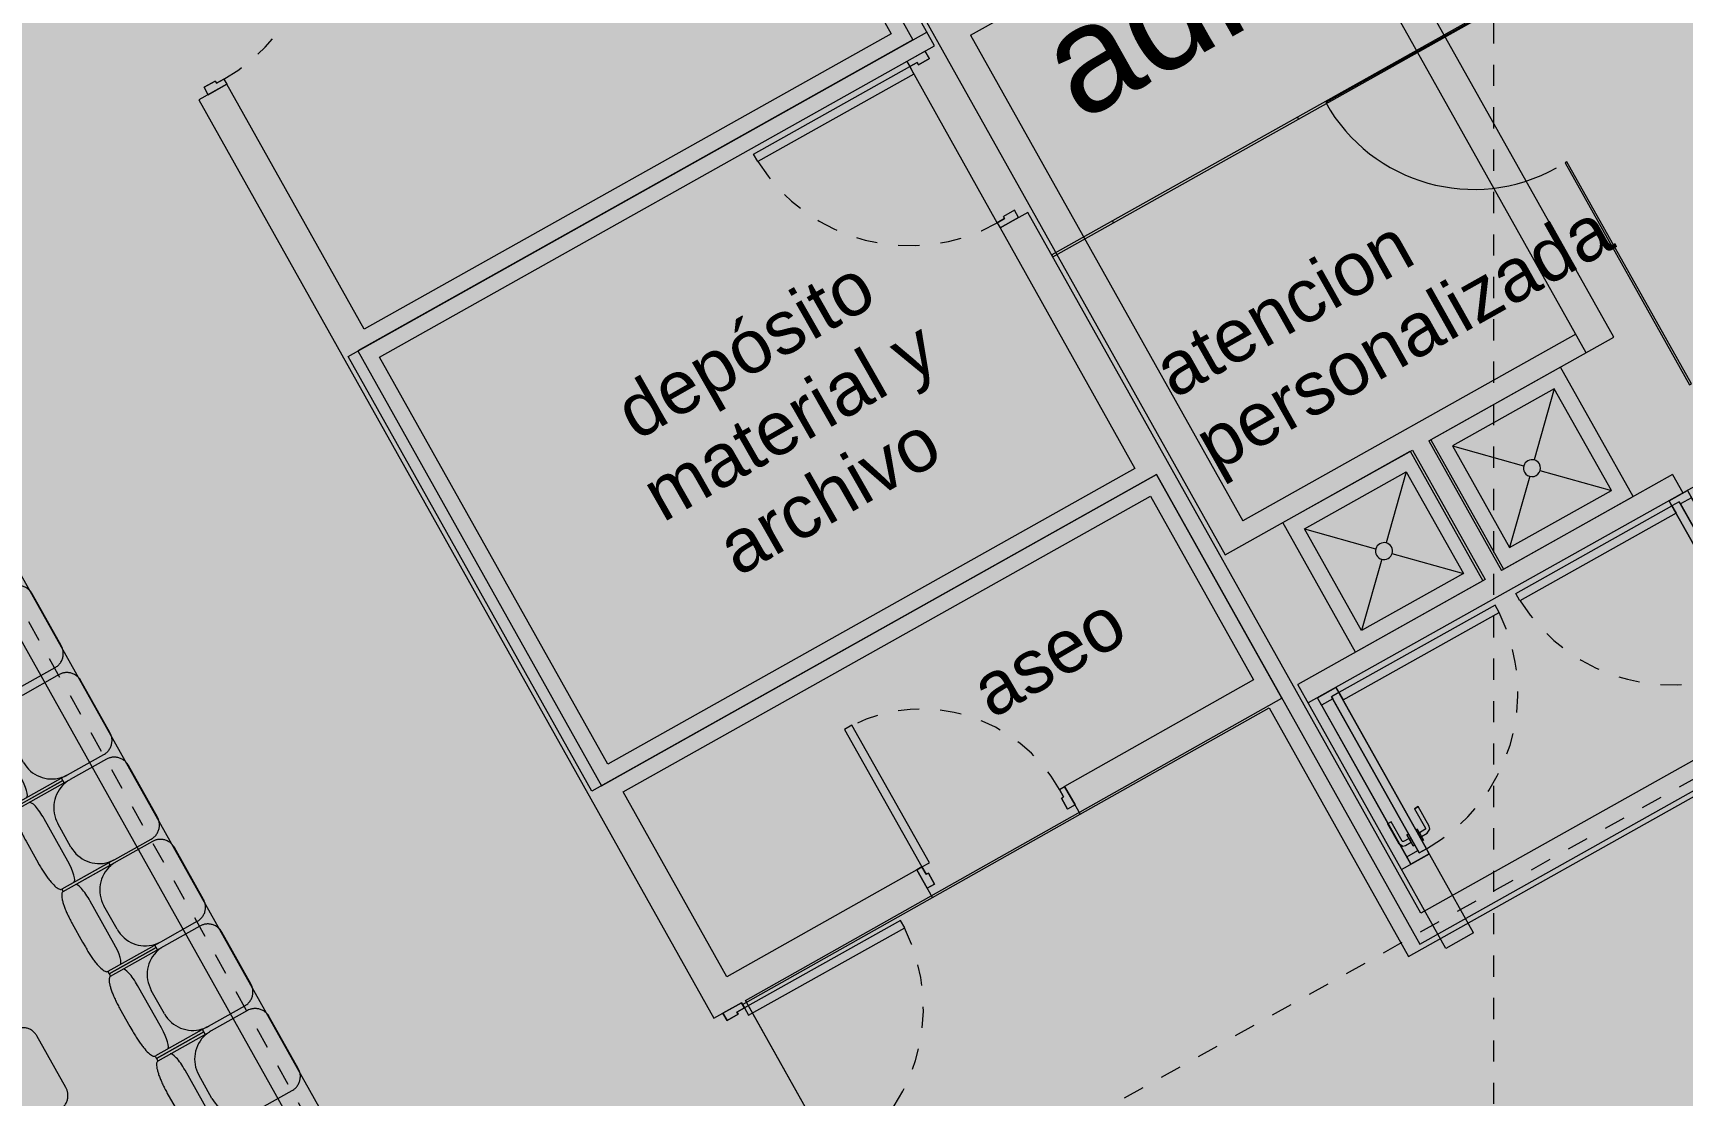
# Model space of a CAD drawing. Header units: metres. Extents: x -11.7 to 73.2, y 41.7 to 99.3.
# Drawn here: x 35.25 to 43.03, y 71.21 to 76.22 of the extents above; entities that cross this region are included whole.
import ezdxf

# ---------------------------------------------------------------- set-up
doc = ezdxf.new("R2010")
doc.units = ezdxf.units.M
doc.linetypes.add('LineaDiscontinua-1_5mm', pattern=[0.003, 0.0015, -0.0015])
doc.linetypes.add('LíneaDeRejilla', pattern=[0.021, 0.012, -0.003, 0.003, -0.003])
for name, color, linetype, lineweight in [('A-DETL-3', 151, 'Continuous', 5), ('A-DETL-GENF', 92, 'Continuous', 5), ('A-GENM', 13, 'Continuous', 5), ('A-GLAZ-CURT', 52, 'Continuous', 9), ('A-MURO', 113, 'Continuous', 9), ('A-MURO-ACHU', 111, 'Continuous', 9), ('A-PISO', 51, 'Continuous', 9), ('A-PISO-ACHU', 8, 'Continuous', 9), ('A-PUER', 31, 'Continuous', 5), ('A-PUER-MARC', 31, 'Continuous', 5), ('A-TEXT-NOTA', 2, 'Continuous', 5), ('A-VENT-CORT', 52, 'Continuous', 5), ('A-WALL', 113, 'Continuous', 18), ('H-HID-APAR', 6, 'Continuous', 5), ('I-MOBI', 30, 'Continuous', 5), ('S-REJI', 1, 'Continuous', 5)]:
    doc.layers.add(name, color=color, linetype=linetype, lineweight=lineweight)
doc.styles.add('Arial', font='arial.ttf', dxfattribs={"height": 0.5})
doc.styles.add('Arial_3', font='arial.ttf', dxfattribs={"height": 0.25})

# ---------------------------------------------------------------- blocks, each defined once
blk = doc.blocks.new('Puerta-Batiente-HojaLisa - 900x2200-1042033-Nivel 1')
at = {"layer": 'A-PUER'}
for p, q in [((-0.382, 0.919), (-0.422, 0.919)), ((-0.422, 0.919), (-0.422, 0.075)), ((-0.382, 0.075), (-0.382, 0.919)), ((-0.422, 0.075), (-0.382, 0.075)), ((0.422, 0.075), (-0.422, 0.075)), ((-0.422, 0.075), (-0.422, 0.075)), ((-0.422, 0.075), (0.422, 0.075)), ((-0.422, 0.075), (-0.422, 0.035)), ((-0.422, 0.075), (-0.422, 0.035)), ((0.422, 0.035), (-0.422, 0.035)), ((-0.422, 0.035), (-0.422, 0.035)), ((-0.422, 0.035), (0.422, 0.035)), ((0.422, 0.075), (0.422, 0.075)), ((0.422, 0.035), (0.422, 0.075)), ((0.422, 0.075), (0.422, 0.035)), ((0.422, 0.035), (0.422, 0.035))]:
    blk.add_line(p, q, dxfattribs=at)
at = {"layer": 'A-PUER', "linetype": 'LineaDiscontinua-1_5mm'}
blk.add_arc((-0.422, 0.075), 0.844, 360, 87.28354, dxfattribs=at)
at = {"layer": 'A-PUER-MARC'}
for p, q in [((-0.45, -0.025), (-0.45, 0.075)), ((-0.45, 0.075), (-0.422, 0.075)), ((-0.45, -0.025), (-0.45, 0.075)), ((-0.45, 0.075), (-0.45, 0.075)), ((-0.45, 0.075), (0.45, 0.075)), ((-0.422, 0.075), (-0.422, 0.035)), ((0.422, 0.075), (-0.422, 0.075)), ((-0.422, 0.075), (-0.422, 0.075)), ((-0.422, 0.075), (-0.422, 0.035)), ((-0.422, 0.035), (-0.41, 0.035)), ((-0.422, 0.035), (-0.422, 0.035)), ((-0.422, 0.035), (0.422, 0.035)), ((-0.41, 0.035), (-0.41, -0.025)), ((-0.41, 0.035), (-0.41, -0.025)), ((0.41, 0.035), (-0.41, 0.035)), ((-0.41, 0.035), (-0.41, 0.035)), ((0.41, 0.035), (0.41, 0.035)), ((0.41, -0.025), (0.41, 0.035)), ((0.422, 0.035), (0.41, 0.035)), ((0.41, -0.025), (0.41, 0.035)), ((0.422, 0.075), (0.422, 0.075)), ((0.45, 0.075), (0.422, 0.075)), ((0.422, 0.075), (0.422, 0.035)), ((0.422, 0.035), (0.422, 0.075)), ((0.422, 0.035), (0.422, 0.035)), ((0.45, 0.075), (0.45, -0.025)), ((0.45, 0.075), (0.45, 0.075)), ((0.45, 0.075), (0.45, -0.025)), ((-0.41, -0.025), (-0.45, -0.025)), ((0.45, -0.025), (-0.45, -0.025)), ((-0.45, -0.025), (-0.45, -0.025)), ((-0.41, -0.025), (-0.41, -0.025)), ((-0.41, -0.025), (0.41, -0.025)), ((0.41, -0.025), (0.45, -0.025)), ((0.41, -0.025), (0.41, -0.025)), ((0.45, -0.025), (0.45, -0.025))]:
    blk.add_line(p, q, dxfattribs=at)
blk = doc.blocks.new('Manija-Horizontal-SinCerradura - 120-1041476-Nivel 1')
at = {"layer": 'A-PUER'}
for p, q in [((0.12, 0), (0.12, -0.008)), ((0.12, 0), (0.18, 0)), ((0.18, 0), (0.12, 0)), ((0.18, -0.008), (0.18, 0)), ((0.12, -0.008), (0.18, -0.008)), ((0.18, -0.008), (0.12, -0.008)), ((0.14, -0.008), (0.14, -0.038)), ((0.14, -0.008), (0.16, -0.008)), ((0.16, -0.008), (0.14, -0.008)), ((0.16, -0.038), (0.16, -0.008)), ((0.27, -0.043), (0.165, -0.043)), ((0.165, -0.063), (0.27, -0.063)), ((0.27, -0.063), (0.27, -0.043)), ((0.27, -0.043), (0.27, -0.063))]:
    blk.add_line(p, q, dxfattribs=at)
at = {"layer": 'A-PUER', "flags": 128}
for points in [[(0.14, -0.038), (0.1515, -0.059), (0.165, -0.063)], [(0.165, -0.043), (0.1608, -0.0407), (0.16, -0.038)]]:
    blk.add_lwpolyline(points, dxfattribs=at)
blk = doc.blocks.new('Manija-Horizontal-SinCerradura - 120-1041475-Nivel 1')
at = {"layer": 'A-PUER'}
for p, q in [((0.12, 0.008), (0.12, 0)), ((0.12, 0.008), (0.18, 0.008)), ((0.18, 0.008), (0.12, 0.008)), ((0.12, 0), (0.18, 0)), ((0.18, 0), (0.12, 0)), ((0.14, 0.038), (0.14, 0.008)), ((0.14, 0.008), (0.16, 0.008)), ((0.16, 0.008), (0.14, 0.008)), ((0.16, 0.008), (0.16, 0.038)), ((0.27, 0.063), (0.165, 0.063)), ((0.165, 0.043), (0.27, 0.043)), ((0.18, 0), (0.18, 0.008)), ((0.27, 0.063), (0.27, 0.043)), ((0.27, 0.043), (0.27, 0.063))]:
    blk.add_line(p, q, dxfattribs=at)
at = {"layer": 'A-PUER', "flags": 128}
for points in [[(0.165, 0.063), (0.144, 0.0515), (0.14, 0.038)], [(0.16, 0.038), (0.1623, 0.0422), (0.165, 0.043)]]:
    blk.add_lwpolyline(points, dxfattribs=at)
blk = doc.blocks.new('Puerta-Batiente-ConDilataciones - 900x2200-3 Dilataciones-1189421-Nivel 1')
at = {"layer": 'A-GENM'}
for p, q in [((0.422, -0.035), (-0.422, -0.035)), ((0.422, -0.035), (-0.422, -0.035)), ((0.422, -0.035), (-0.422, -0.035)), ((-0.422, -0.075), (0.422, -0.075)), ((-0.422, -0.075), (0.422, -0.075)), ((-0.422, -0.075), (0.422, -0.075))]:
    blk.add_line(p, q, dxfattribs=at)
at = {"layer": 'A-PUER'}
for p, q in [((0.422, -0.035), (-0.422, -0.035)), ((-0.422, -0.035), (-0.422, -0.035)), ((-0.422, -0.035), (0.422, -0.035)), ((-0.422, -0.035), (-0.422, -0.075)), ((-0.422, -0.035), (-0.422, -0.075)), ((-0.422, -0.919), (-0.422, -0.075)), ((-0.422, -0.075), (-0.382, -0.075)), ((0.422, -0.075), (-0.422, -0.075)), ((-0.422, -0.075), (-0.422, -0.075)), ((-0.422, -0.075), (0.422, -0.075)), ((-0.382, -0.075), (-0.382, -0.919)), ((0.422, -0.035), (0.422, -0.035)), ((0.422, -0.075), (0.422, -0.035)), ((0.422, -0.035), (0.422, -0.075)), ((0.422, -0.075), (0.422, -0.075)), ((-0.382, -0.919), (-0.422, -0.919))]:
    blk.add_line(p, q, dxfattribs=at)
at = {"layer": 'A-PUER', "linetype": 'LineaDiscontinua-1_5mm'}
blk.add_arc((-0.422, -0.075), 0.844, 272.71646, 0, dxfattribs=at)
at = {"layer": 'A-PUER-MARC'}
for p, q in [((-0.45, -0.075), (-0.45, 0.025)), ((-0.45, 0.025), (-0.41, 0.025)), ((-0.45, -0.075), (-0.45, 0.025)), ((-0.45, 0.025), (-0.45, 0.025)), ((-0.45, 0.025), (0.45, 0.025)), ((-0.41, 0.025), (-0.41, -0.035)), ((-0.41, 0.025), (-0.41, 0.025)), ((-0.41, 0.025), (-0.41, -0.035)), ((0.41, 0.025), (-0.41, 0.025)), ((0.41, -0.035), (0.41, 0.025)), ((0.45, 0.025), (0.41, 0.025)), ((0.41, 0.025), (0.41, 0.025)), ((0.41, -0.035), (0.41, 0.025)), ((0.45, 0.025), (0.45, 0.025)), ((0.45, 0.025), (0.45, -0.075)), ((0.45, 0.025), (0.45, -0.075)), ((-0.422, -0.075), (-0.45, -0.075)), ((-0.45, -0.075), (-0.45, -0.075)), ((0.45, -0.075), (-0.45, -0.075)), ((-0.41, -0.035), (-0.422, -0.035)), ((-0.422, -0.035), (-0.422, -0.075)), ((-0.422, -0.035), (-0.422, -0.035)), ((-0.422, -0.035), (-0.422, -0.075)), ((0.422, -0.035), (-0.422, -0.035)), ((-0.422, -0.075), (-0.422, -0.075)), ((-0.422, -0.075), (0.422, -0.075)), ((-0.41, -0.035), (-0.41, -0.035)), ((-0.41, -0.035), (0.41, -0.035)), ((0.41, -0.035), (0.41, -0.035)), ((0.41, -0.035), (0.422, -0.035)), ((0.422, -0.035), (0.422, -0.035)), ((0.422, -0.035), (0.422, -0.075)), ((0.422, -0.075), (0.422, -0.035)), ((0.422, -0.075), (0.422, -0.075)), ((0.422, -0.075), (0.45, -0.075)), ((0.45, -0.075), (0.45, -0.075))]:
    blk.add_line(p, q, dxfattribs=at)
blk = doc.blocks.new('Puerta-Batiente-HojaLisa - 800x2200-1043135-Nivel 1')
at = {"layer": 'A-PUER'}
for p, q in [((0.372, -0.035), (-0.372, -0.035)), ((-0.372, -0.035), (-0.372, -0.035)), ((-0.372, -0.035), (0.372, -0.035)), ((-0.372, -0.035), (-0.372, -0.075)), ((-0.372, -0.035), (-0.372, -0.075)), ((-0.372, -0.819), (-0.372, -0.075)), ((-0.372, -0.075), (-0.332, -0.075)), ((0.372, -0.075), (-0.372, -0.075)), ((-0.372, -0.075), (-0.372, -0.075)), ((-0.372, -0.075), (0.372, -0.075)), ((-0.332, -0.075), (-0.332, -0.819)), ((0.372, -0.035), (0.372, -0.035)), ((0.372, -0.075), (0.372, -0.035)), ((0.372, -0.035), (0.372, -0.075)), ((0.372, -0.075), (0.372, -0.075)), ((-0.332, -0.819), (-0.372, -0.819))]:
    blk.add_line(p, q, dxfattribs=at)
at = {"layer": 'A-PUER', "linetype": 'LineaDiscontinua-1_5mm'}
blk.add_arc((-0.372, -0.075), 0.744, 273.0819, 0, dxfattribs=at)
at = {"layer": 'A-PUER-MARC'}
for p, q in [((-0.4, -0.075), (-0.4, 0.025)), ((-0.4, 0.025), (-0.36, 0.025)), ((-0.4, -0.075), (-0.4, 0.025)), ((-0.4, 0.025), (-0.4, 0.025)), ((-0.4, 0.025), (0.4, 0.025)), ((-0.36, 0.025), (-0.36, -0.035)), ((-0.36, 0.025), (-0.36, 0.025)), ((-0.36, 0.025), (-0.36, -0.035)), ((0.36, 0.025), (-0.36, 0.025)), ((0.36, -0.035), (0.36, 0.025)), ((0.4, 0.025), (0.36, 0.025)), ((0.36, 0.025), (0.36, 0.025)), ((0.36, -0.035), (0.36, 0.025)), ((0.4, 0.025), (0.4, 0.025)), ((0.4, 0.025), (0.4, -0.075)), ((0.4, 0.025), (0.4, -0.075)), ((-0.372, -0.075), (-0.4, -0.075)), ((-0.4, -0.075), (-0.4, -0.075)), ((0.4, -0.075), (-0.4, -0.075)), ((-0.36, -0.035), (-0.372, -0.035)), ((-0.372, -0.035), (-0.372, -0.075)), ((-0.372, -0.035), (-0.372, -0.035)), ((-0.372, -0.035), (-0.372, -0.075)), ((0.372, -0.035), (-0.372, -0.035)), ((-0.372, -0.075), (-0.372, -0.075)), ((-0.372, -0.075), (0.372, -0.075)), ((-0.36, -0.035), (-0.36, -0.035)), ((-0.36, -0.035), (0.36, -0.035)), ((0.36, -0.035), (0.36, -0.035)), ((0.36, -0.035), (0.372, -0.035)), ((0.372, -0.035), (0.372, -0.035)), ((0.372, -0.035), (0.372, -0.075)), ((0.372, -0.075), (0.372, -0.035)), ((0.372, -0.075), (0.372, -0.075)), ((0.372, -0.075), (0.4, -0.075)), ((0.4, -0.075), (0.4, -0.075))]:
    blk.add_line(p, q, dxfattribs=at)
blk = doc.blocks.new('M_Shower Stall-2D - Poceta aseol-2D 70_70-1736770-Nivel 1')
at = {"layer": 'H-HID-APAR'}
for p, q in [((0, 0), (0, 0.7)), ((0, 0.7), (0.7, 0.7)), ((0.075, 0.625), (0.3211, 0.3789)), ((0.075, 0.075), (0.075, 0.625)), ((0.075, 0.625), (0.625, 0.625)), ((0.625, 0.625), (0.3789, 0.3789)), ((0.625, 0.625), (0.625, 0.075)), ((0.7, 0.7), (0.7, 0)), ((0.3224, 0.3224), (0.075, 0.075)), ((0.3776, 0.3224), (0.625, 0.075)), ((0.7, 0), (0, 0)), ((0.625, 0.075), (0.075, 0.075))]:
    blk.add_line(p, q, dxfattribs=at)
for start, end in [(360, 180), (180, 360)]:
    blk.add_arc((0.35, 0.35), 0.04, start, end, dxfattribs=at)
blk = doc.blocks.new('M_Shower Stall-2D - Poceta aseol-2D 70_70-1739587-Nivel 1')
at = {"layer": 'H-HID-APAR'}
for p, q in [((0.7, 0), (0, 0)), ((0, 0), (0, -0.7)), ((0.7, -0.7), (0.7, 0)), ((0.3224, -0.3224), (0.075, -0.075)), ((0.625, -0.075), (0.075, -0.075)), ((0.075, -0.075), (0.075, -0.625)), ((0.3776, -0.3224), (0.625, -0.075)), ((0.625, -0.625), (0.625, -0.075)), ((0.075, -0.625), (0.3211, -0.3789)), ((0.625, -0.625), (0.3789, -0.3789)), ((0, -0.7), (0.7, -0.7)), ((0.075, -0.625), (0.625, -0.625))]:
    blk.add_line(p, q, dxfattribs=at)
for start, end in [(0, 180), (180, 0)]:
    blk.add_arc((0.35, -0.35), 0.04, start, end, dxfattribs=at)
blk = doc.blocks.new('Puerta-Batiente-HojaLisa - 900x2200-V2-Nivel 1')
at = {"layer": 'A-PUER'}
for p, q in [((-0.382, 0.919), (-0.422, 0.919)), ((-0.422, 0.919), (-0.422, 0.075)), ((-0.382, 0.075), (-0.382, 0.919)), ((-0.422, 0.075), (-0.382, 0.075))]:
    blk.add_line(p, q, dxfattribs=at)
at = {"layer": 'A-PUER', "linetype": 'LineaDiscontinua-1_5mm'}
blk.add_arc((-0.422, 0.075), 0.844, 360, 87.28354, dxfattribs=at)
at = {"layer": 'A-PUER-MARC', "lineweight": 9}
for p, q in [((-0.45, -0.025), (-0.45, 0.075)), ((-0.45, 0.075), (-0.422, 0.075)), ((-0.422, 0.075), (-0.422, 0.035)), ((-0.422, 0.035), (-0.41, 0.035)), ((-0.41, 0.035), (-0.41, -0.025)), ((0.41, 0.035), (0.422, 0.035)), ((0.41, -0.025), (0.41, 0.035)), ((0.422, 0.035), (0.422, 0.075)), ((0.422, 0.075), (0.45, 0.075)), ((0.45, 0.075), (0.45, -0.025)), ((-0.41, -0.025), (-0.45, -0.025)), ((0.45, -0.025), (0.41, -0.025))]:
    blk.add_line(p, q, dxfattribs=at)
at = {"layer": 'A-PUER-MARC'}
for p, q in [((-0.45, 0.075), (-0.45, -0.025)), ((-0.422, 0.075), (-0.45, 0.075)), ((-0.45, 0.075), (-0.45, 0.075)), ((-0.422, 0.035), (-0.422, 0.075)), ((-0.422, 0.075), (-0.422, 0.075)), ((-0.41, 0.035), (-0.422, 0.035)), ((-0.422, 0.035), (-0.422, 0.035)), ((-0.41, -0.025), (-0.41, 0.035)), ((-0.41, 0.035), (-0.41, 0.035)), ((0.41, 0.035), (0.41, 0.035)), ((0.41, 0.035), (0.41, -0.025)), ((0.41, 0.035), (0.422, 0.035)), ((0.422, 0.075), (0.422, 0.075)), ((0.422, 0.075), (0.45, 0.075)), ((0.422, 0.075), (0.422, 0.035)), ((0.422, 0.035), (0.422, 0.035)), ((0.45, -0.025), (0.45, 0.075)), ((0.45, 0.075), (0.45, 0.075)), ((-0.45, -0.025), (-0.41, -0.025)), ((-0.45, -0.025), (-0.45, -0.025)), ((-0.41, -0.025), (-0.41, -0.025)), ((0.45, -0.025), (0.41, -0.025)), ((0.41, -0.025), (0.41, -0.025)), ((0.45, -0.025), (0.45, -0.025))]:
    blk.add_line(p, q, dxfattribs=at)
blk = doc.blocks.new('M_Door-Curtain-Wall-Single-Glass - M_Door-Curtain-Wall-Single-Glass-1594225-Nivel 1')
at = {"layer": 'A-PUER'}
blk.add_line((0.4, 0.0508), (0.4, 0.8508), dxfattribs=at)
blk.add_arc((0.4, 0.0508), 0.8, 90, 180, dxfattribs=at)
blk = doc.blocks.new('Panel de sistema - Vidrio-10-1594226-Nivel 1')
at = {"layer": 'A-GLAZ-CURT'}
for p, q in [((0.6, 0.005), (-0.6, 0.005)), ((-0.6, 0.005), (-0.6, -0.005)), ((0.6, -0.005), (0.6, 0.005)), ((-0.6, -0.005), (0.6, -0.005))]:
    blk.add_line(p, q, dxfattribs=at)
at = {"layer": 'A-VENT-CORT'}
for p, q in [((-0.6, 0.005), (-0.6, 0.005)), ((0.6, 0.005), (0.6, 0.005)), ((-0.6, -0.005), (-0.6, -0.005)), ((0.6, -0.005), (0.6, -0.005))]:
    blk.add_line(p, q, dxfattribs=at)
blk = doc.blocks.new('Panel de sistema - Vidrio-10-1113093-Nivel 1')
at = {"layer": 'A-GLAZ-CURT'}
for p, q in [((0.5, 0.005), (-0.5, 0.005)), ((-0.5, 0.005), (-0.5, -0.005)), ((0.5, -0.005), (0.5, 0.005)), ((-0.5, -0.005), (0.5, -0.005))]:
    blk.add_line(p, q, dxfattribs=at)
at = {"layer": 'A-VENT-CORT'}
for p, q in [((-0.5, 0.005), (-0.5, 0.005)), ((0.5, 0.005), (0.5, 0.005)), ((-0.5, -0.005), (-0.5, -0.005)), ((0.5, -0.005), (0.5, -0.005))]:
    blk.add_line(p, q, dxfattribs=at)
blk = doc.blocks.new('Panel de sistema - Vidrio-10-1596407-Nivel 1')
at = {"layer": 'A-GLAZ-CURT'}
for p, q in [((0.1643, 0.005), (-0.1643, 0.005)), ((-0.1643, 0.005), (-0.1643, -0.005)), ((0.1643, -0.005), (0.1643, 0.005)), ((-0.1643, -0.005), (0.1643, -0.005))]:
    blk.add_line(p, q, dxfattribs=at)
at = {"layer": 'A-VENT-CORT'}
for p, q in [((-0.1643, 0.005), (-0.1643, 0.005)), ((0.1643, 0.005), (0.1643, 0.005)), ((-0.1643, -0.005), (-0.1643, -0.005)), ((0.1643, -0.005), (0.1643, -0.005))]:
    blk.add_line(p, q, dxfattribs=at)
blk = doc.blocks.new('Puerta-Batiente-ConVentanaSuperior - 900x2200-HojaConDilataciones_3_-1601602-Nivel 1')
at = {"layer": 'A-PUER'}
for p, q in [((-0.422, -0.919), (-0.422, -0.075)), ((-0.422, -0.075), (-0.382, -0.075)), ((-0.382, -0.075), (-0.382, -0.919)), ((-0.382, -0.919), (-0.422, -0.919))]:
    blk.add_line(p, q, dxfattribs=at)
at = {"layer": 'A-PUER', "linetype": 'LineaDiscontinua-1_5mm'}
blk.add_arc((-0.422, -0.075), 0.844, 272.71646, 0, dxfattribs=at)
at = {"layer": 'A-PUER-MARC', "lineweight": 9}
for p, q in [((-0.41, 0.025), (-0.45, 0.025)), ((-0.45, 0.025), (-0.45, -0.075)), ((-0.41, -0.035), (-0.41, 0.025)), ((0.45, 0.025), (0.41, 0.025)), ((0.41, 0.025), (0.41, -0.035)), ((0.45, -0.075), (0.45, 0.025)), ((-0.45, -0.075), (-0.422, -0.075)), ((-0.422, -0.075), (-0.422, -0.035)), ((-0.422, -0.035), (-0.41, -0.035)), ((0.41, -0.035), (0.422, -0.035)), ((0.422, -0.035), (0.422, -0.075)), ((0.422, -0.075), (0.45, -0.075))]:
    blk.add_line(p, q, dxfattribs=at)
at = {"layer": 'A-PUER-MARC'}
for p, q in [((-0.45, 0.025), (-0.45, -0.075)), ((-0.41, 0.025), (-0.45, 0.025)), ((-0.45, 0.025), (-0.45, 0.025)), ((-0.41, 0.025), (-0.41, 0.025)), ((-0.41, 0.025), (-0.41, -0.035)), ((0.41, 0.025), (0.41, -0.035)), ((0.45, 0.025), (0.41, 0.025)), ((0.41, 0.025), (0.41, 0.025)), ((0.45, 0.025), (0.45, -0.075)), ((0.45, 0.025), (0.45, 0.025)), ((-0.45, -0.075), (-0.45, -0.075)), ((-0.45, -0.075), (-0.422, -0.075)), ((-0.41, -0.035), (-0.422, -0.035)), ((-0.422, -0.035), (-0.422, -0.075)), ((-0.422, -0.035), (-0.422, -0.035)), ((-0.422, -0.075), (-0.422, -0.075)), ((-0.41, -0.035), (-0.41, -0.035)), ((0.422, -0.035), (0.41, -0.035)), ((0.41, -0.035), (0.41, -0.035)), ((0.422, -0.075), (0.422, -0.035)), ((0.422, -0.035), (0.422, -0.035)), ((0.422, -0.075), (0.422, -0.075)), ((0.422, -0.075), (0.45, -0.075)), ((0.45, -0.075), (0.45, -0.075))]:
    blk.add_line(p, q, dxfattribs=at)
blk = doc.blocks.new('2D-DilatacionPuertas - Lineal-1601619-Nivel 1')
at = {"layer": 'A-GENM'}
blk.add_line((39.7965, 75.3283), (39.3838, 76.0645), dxfattribs=at)
blk = doc.blocks.new('Puerta-Batiente-HojaLisa - 800x2200-V22-Nivel 1')
at = {"layer": 'A-PUER'}
for p, q in [((-0.332, 0.819), (-0.372, 0.819)), ((-0.372, 0.819), (-0.372, 0.075)), ((-0.332, 0.075), (-0.332, 0.819)), ((-0.372, 0.075), (-0.332, 0.075))]:
    blk.add_line(p, q, dxfattribs=at)
at = {"layer": 'A-PUER', "linetype": 'LineaDiscontinua-1_5mm'}
blk.add_arc((-0.372, 0.075), 0.744, 360, 86.9181, dxfattribs=at)
at = {"layer": 'A-PUER-MARC', "lineweight": 9}
for p, q in [((-0.4, -0.025), (-0.4, 0.075)), ((-0.4, 0.075), (-0.372, 0.075)), ((-0.372, 0.075), (-0.372, 0.035)), ((-0.372, 0.035), (-0.36, 0.035)), ((-0.36, 0.035), (-0.36, -0.025)), ((0.36, 0.035), (0.372, 0.035)), ((0.36, -0.025), (0.36, 0.035)), ((0.372, 0.035), (0.372, 0.075)), ((0.372, 0.075), (0.4, 0.075)), ((0.4, 0.075), (0.4, -0.025)), ((-0.36, -0.025), (-0.4, -0.025)), ((0.4, -0.025), (0.36, -0.025))]:
    blk.add_line(p, q, dxfattribs=at)
at = {"layer": 'A-PUER-MARC'}
for p, q in [((-0.4, 0.075), (-0.4, -0.025)), ((-0.372, 0.075), (-0.4, 0.075)), ((-0.4, 0.075), (-0.4, 0.075)), ((-0.372, 0.035), (-0.372, 0.075)), ((-0.372, 0.075), (-0.372, 0.075)), ((-0.36, 0.035), (-0.372, 0.035)), ((-0.372, 0.035), (-0.372, 0.035)), ((-0.36, -0.025), (-0.36, 0.035)), ((-0.36, 0.035), (-0.36, 0.035)), ((0.36, 0.035), (0.36, 0.035)), ((0.36, 0.035), (0.36, -0.025)), ((0.36, 0.035), (0.372, 0.035)), ((0.372, 0.075), (0.372, 0.075)), ((0.372, 0.075), (0.4, 0.075)), ((0.372, 0.075), (0.372, 0.035)), ((0.372, 0.035), (0.372, 0.035)), ((0.4, -0.025), (0.4, 0.075)), ((0.4, 0.075), (0.4, 0.075)), ((-0.4, -0.025), (-0.36, -0.025)), ((-0.4, -0.025), (-0.4, -0.025)), ((-0.36, -0.025), (-0.36, -0.025)), ((0.4, -0.025), (0.36, -0.025)), ((0.36, -0.025), (0.36, -0.025)), ((0.4, -0.025), (0.4, -0.025))]:
    blk.add_line(p, q, dxfattribs=at)
blk = doc.blocks.new('M_Seating-Auditorium - 457 x 610mm-1699441-Nivel 1')
at = {"layer": 'I-MOBI'}
for p, q in [((0.3004, 0.4947), (0.021, 0.4947)), ((-0.0552, 0.4188), (-0.0552, 0.2222)), ((0.3766, 0.2222), (0.3766, 0.4188)), ((-0.0517, 0.1899), (-0.0679, 0.1899)), ((-0.0679, 0.1899), (-0.0679, -0.0649)), ((-0.0552, -0.0641), (-0.0552, 0.2153)), ((0.3893, 0.1899), (0.3731, 0.1899)), ((0.3766, 0.2153), (0.3766, -0.0641)), ((0.3893, -0.0647), (0.3893, 0.1899)), ((0.275, 0.0249), (0.0464, 0.0249)), ((0.2242, 0.0703), (0.0972, 0.0703)), ((-0.0679, -0.0649), (-0.0551, -0.0649)), ((0.3766, -0.0647), (0.3893, -0.0647)), ((0.0972, -0.1011), (0.1972, -0.1011)), ((0.1972, -0.1011), (0.2242, -0.1007))]:
    blk.add_line(p, q, dxfattribs=at)
for centre, major_axis, ratio, start_param, end_param in [((0.0972, 0.2222), (-0.1524, 0), 0.996195, 0.209748, 1.570796), ((0.2242, 0.2222), (0.1524, 0), 0.996195, 4.712389, 6.067787), ((0.0464, 0.0009), (0.1016, 0), 0.236052, 1.570796, 3.141593), ((0.275, 0.0009), (0.1016, 0), 0.236052, 0, 1.570796)]:
    blk.add_ellipse(centre, major_axis=major_axis, ratio=ratio, start_param=start_param, end_param=end_param, dxfattribs=at)
for points, knots in [([(0.021, 0.4947), (0.0152, 0.4947), (0.0068, 0.4937), (-0.0042, 0.4906), (-0.0147, 0.4862), (-0.0269, 0.4786), (-0.0365, 0.469), (-0.0424, 0.461), (-0.0458, 0.4555), (-0.0486, 0.4498), (-0.051, 0.4439), (-0.0529, 0.4377), (-0.0546, 0.4295), (-0.0552, 0.4231), (-0.0552, 0.4188)], [0, 0, 0, 0, 0.142857, 0.214286, 0.285714, 0.428571, 0.571429, 0.625, 0.678571, 0.732143, 0.785714, 0.839286, 0.892857, 1, 1, 1, 1]), ([(0.3766, 0.4188), (0.3766, 0.4245), (0.3757, 0.4329), (0.3725, 0.4439), (0.3681, 0.4544), (0.3605, 0.4665), (0.3509, 0.4761), (0.3428, 0.4819), (0.3373, 0.4853), (0.3316, 0.4881), (0.3256, 0.4905), (0.3195, 0.4924), (0.3112, 0.4941), (0.3048, 0.4947), (0.3004, 0.4947)], [0, 0, 0, 0, 0.142857, 0.214286, 0.285714, 0.428571, 0.571429, 0.625, 0.678571, 0.732143, 0.785714, 0.839286, 0.892857, 1, 1, 1, 1]), ([(0.2242, -0.1007), (0.2322, -0.1007), (0.2481, -0.1004), (0.2715, -0.0991), (0.2937, -0.0969), (0.321, -0.093), (0.3495, -0.0863), (0.3678, -0.0778), (0.3753, -0.0704), (0.3766, -0.0666), (0.3766, -0.0647)], [0, 0, 0, 0, 0.1, 0.2, 0.3, 0.4, 0.6, 0.8, 0.9, 1, 1, 1, 1])]:
    blk.add_open_spline(points, degree=3, knots=knots, dxfattribs=at)
for points in [[(-0.0552, 0.2222), (-0.0552, 0.2167), (-0.0546, 0.2059), (-0.0528, 0.1952), (-0.0517, 0.1899)], [(0.3731, 0.1899), (0.3743, 0.1952), (0.376, 0.2059), (0.3766, 0.2167), (0.3766, 0.2222)], [(-0.0551, -0.0649), (-0.0551, -0.0668), (-0.0539, -0.0705), (-0.0483, -0.0761), (-0.0391, -0.0814), (-0.0265, -0.0863), (-0.0109, -0.0906), (0.0073, -0.0943), (0.0278, -0.0973), (0.05, -0.0995), (0.0733, -0.1008), (0.0892, -0.1011), (0.0972, -0.1011)]]:
    blk.add_open_spline(points, degree=3, dxfattribs=at)

msp = doc.modelspace()

# ---------------------------------------------------------------- hatches: boundary and pattern name
at = {"layer": 'A-DETL-GENF'}
for color, points in [(9, [(38.1961, 78.3366), (44.554, 81.904), (48.1469, 75.4944), (45.3402, 73.9196), (44.737, 74.9957), (43.337, 74.2109), (43.9541, 73.1419), (41.789, 71.927), (40.5479, 74.1411), (37.931, 72.6742), (36.7819, 74.7241), (39.3988, 76.191)]), (7, [(40.5479, 74.1411), (41.1384, 73.0877), (38.6096, 71.662), (39.2698, 70.4842), (32.2199, 66.5324), (28.6234, 72.9484), (38.271, 78.3563), (39.4642, 76.2277), (36.7357, 74.6982), (37.8847, 72.6483)])]:
    msp.add_hatch(color=color, dxfattribs=at).paths.add_polyline_path(points, flags=0)
at = {"layer": 'A-MURO-ACHU', "lineweight": 5}
h = msp.add_hatch(color=256, dxfattribs=at)
h.paths.add_polyline_path([(39.5009, 76.1623), (39.3701, 76.0889), (39.2967, 76.2198), (38.1931, 78.1886), (38.3239, 78.262)], flags=0)
h.paths.add_polyline_path([(41.793, 72.0732), (41.6622, 71.9999), (41.078, 73.042), (41.0047, 73.1728), (40.5191, 74.039), (40.4458, 74.1699), (39.8101, 75.3039), (39.941, 75.3772)], flags=0)
for points in [[(36.884, 74.6954), (36.8107, 74.8262), (39.2967, 76.2198), (39.3701, 76.0889)], [(40.4458, 74.1699), (40.5191, 74.039), (38.0331, 72.6455), (37.9597, 72.7763)], [(43.8919, 73.2497), (43.9669, 73.1198), (41.7355, 71.869), (41.6622, 71.9999), (41.793, 72.0732), (43.761, 73.1764)]]:
    msp.add_hatch(color=256, dxfattribs=at).paths.add_polyline_path(points, flags=0)
h = msp.add_hatch(color=256, dxfattribs=at)
h.paths.add_polyline_path([(38.8997, 70.7926), (39.0306, 70.866), (39.1773, 70.6043), (39.0464, 70.5309)], flags=0)
h.paths.add_polyline_path([(36.0324, 75.9079), (36.1632, 75.9812), (36.8107, 74.8262), (36.884, 74.6954), (37.9597, 72.7763), (38.0331, 72.6455), (38.5221, 71.7731), (38.5905, 71.651), (38.4596, 71.5777)], flags=0)
h = msp.add_hatch(color=256, dxfattribs=at)
h.paths.add_polyline_path([(39.4171, 72.2777), (39.4908, 72.1471), (38.5954, 71.6423), (38.5905, 71.651), (38.5221, 71.7731)], flags=0)
h.paths.add_polyline_path([(41.0047, 73.1728), (41.078, 73.042), (40.1877, 72.54), (40.114, 72.6706)], flags=0)
at = {"layer": 'A-PISO-ACHU', "lineweight": 5}
h = msp.add_hatch(color=256, dxfattribs=at)
edge = h.paths.add_edge_path(flags=0)
edge.add_line((-11.7445, 67.4776), (-11.7445, 68.9916))
edge.add_line((-11.7445, 68.9916), (20.6801, 87.2404))
edge.add_line((20.6801, 87.2404), (42.7634, 99.3209))
edge.add_line((42.7634, 99.3209), (49.0143, 99.3209))
edge.add_line((49.0143, 99.3209), (22.1357, 84.6171))
edge.add_line((22.1357, 84.6171), (-8.4217, 67.4192))
edge.add_arc((-9.9695, 75.3717), 8.1018, 263.70195, 281.01358, ccw=False)
edge.add_arc((-12.5327, 60.5221), 7, 76.16032, 83.5347)
h.paths.add_polyline_path([(73.1577, 99.3209), (73.1577, 41.6604)], flags=0)
edge = h.paths.add_edge_path(flags=0)
edge.add_line((69.8508, 99.3209), (73.1577, 99.3209))
edge.add_line((65.9158, 97.1683), (69.8508, 99.3209))
edge = h.paths.add_edge_path(flags=0)
edge.add_line((73.1577, 51.9042), (73.1577, 50.9085))
edge.add_line((73.1577, 50.9085), (67.4094, 50.9125))
edge.add_line((67.4094, 50.9125), (67.406, 45.89))
edge.add_arc((67.7688, 48.868), 3, 197.80909, 263.05317, ccw=False)
edge.add_line((64.9126, 47.9505), (64.9265, 52.0568))
edge.add_arc((67.3569, 51.8382), 2.4403, 138.46961, 174.86173, ccw=False)
edge.add_line((65.5301, 53.4562), (67.4123, 55.1462))
edge.add_line((67.4123, 55.1462), (67.4382, 93.14))
edge.add_line((67.4382, 93.14), (65.5663, 94.5105))
edge.add_arc((67.872, 96.4299), 3, 186.29702, 219.77582, ccw=False)
edge.add_line((64.8901, 96.1008), (64.8898, 96.1793))
edge.add_line((64.8898, 96.1793), (64.8841, 98.083))
edge.add_arc((67.8714, 97.808), 3, 152.38667, 174.74085, ccw=False)
edge.add_arc((100.8135, 69.2922), 46.4949, 139.77062, 139.96788, ccw=False)
edge.add_line((65.3163, 99.3209), (73.1577, 99.3209))
edge.add_line((65.9178, 96.1564), (65.9158, 97.1683))
edge.add_arc((67.9002, 96.4214), 2, 187.61416, 217.58475)
edge.add_line((66.3153, 95.2015), (68.4157, 93.6638))
edge.add_line((68.4157, 93.6638), (68.4316, 51.911))
edge.add_line((68.4316, 51.911), (73.1577, 51.9042))
h.paths.add_polyline_path([(20.1051, 57.7169), (26.6837, 61.3986), (27.9973, 59.0622), (49.2365, 71.0357), (49.2365, 57.7169)], flags=0)
edge = h.paths.add_edge_path(flags=0)
edge.add_line((-5.7118, 46.0009), (54.4615, 46.0009))
edge.add_line((54.4615, 46.0009), (54.4615, 90.9023))
edge.add_line((54.4615, 90.9023), (26.9878, 75.8729))
edge.add_line((26.9878, 75.8729), (-6.3365, 57.1178))
edge.add_arc((5.0702, 53.3169), 12.0233, 127.35032, 161.5712, ccw=False)
edge.add_line((-2.2242, 62.8747), (25.5322, 78.4962))
edge.add_line((25.5322, 78.4962), (55.4126, 94.8421))
edge.add_arc((56.8058, 92.0337), 3.135, 2.60802, 116.38523, ccw=False)
edge.add_line((59.9376, 92.1763), (59.9338, 86.617))
edge.add_line((59.9338, 86.617), (57.4314, 79.6617))
edge.add_line((57.4314, 79.6617), (57.4109, 49.6328))
edge.add_line((57.4109, 49.6328), (57.4076, 44.7668))
edge.add_arc((59.4076, 44.7654), 2, 179.96092, 218.80926)
edge.add_line((57.8491, 43.512), (59.3383, 41.6604))
edge.add_line((59.3383, 41.6604), (54.9031, 41.6604))
edge.add_line((54.9031, 41.6604), (54.9045, 42.4666))
edge.add_line((54.9045, 42.4666), (49.9037, 42.473))
edge.add_line((49.9037, 42.473), (49.9031, 41.6604))
edge.add_line((49.9031, 41.6604), (40.8603, 41.6604))
edge.add_line((40.8603, 41.6604), (40.8489, 42.4259))
edge.add_line((40.8489, 42.4259), (19.6691, 42.4259))
edge.add_line((19.6691, 42.4259), (19.6628, 41.6604))
edge.add_line((19.6628, 41.6604), (-5.714, 41.6604))
edge.add_line((-5.714, 41.6604), (-5.7118, 46.0009))
h = msp.add_hatch(color=256, dxfattribs=at)
h.paths.add_polyline_path([(73.1577, 99.3209), (73.1577, 41.6604)], flags=0)
edge = h.paths.add_edge_path(flags=0)
edge.add_line((49.0166, 99.3209), (73.1577, 99.3209))
edge.add_line((65.2926, 99.3209), (73.1577, 99.3209))
edge.add_arc((100.8053, 69.3106), 46.4949, 139.80025, 140.00696)
edge.add_arc((67.8438, 97.8039), 3, 152.42575, 174.77992)
edge.add_line((64.8562, 98.0768), (64.8617, 96.6002))
edge.add_line((64.8617, 96.6002), (59.4653, 93.6433))
edge.add_arc((56.7821, 92.022), 3.135, 31.14184, 116.42431)
edge.add_line((55.387, 94.8295), (25.5178, 78.4632))
edge.add_line((25.5178, 78.4632), (-2.228, 62.8228))
edge.add_arc((5.0729, 53.27), 12.0233, 127.3894, 158.5358)
edge.add_arc((-12.5349, 60.4631), 7, 276.48335, 336.479, ccw=False)
edge.add_line((-11.7445, 53.5079), (-11.7445, 67.4184))
edge.add_arc((-12.5349, 60.4631), 7, 76.1994, 83.51665, ccw=False)
edge.add_arc((-9.9818, 75.3145), 8.1018, 263.74102, 281.05266)
edge.add_line((-8.4286, 67.3631), (22.1171, 84.5818))
edge.add_line((22.1171, 84.5818), (49.0166, 99.3209))
h = msp.add_hatch(color=256, dxfattribs=at)
h.paths.add_polyline_path([(5.0183, 49.0163), (5.8026, 47.6169), (10.8351, 47.6169), (10.8351, 50.9017), (9.2102, 49.9908), (8.6236, 51.0372)], flags=0)
h.paths.add_polyline_path([(54.3115, 87.2328), (50.3494, 85.0119), (52.1097, 81.8716), (54.3115, 83.1058)], flags=0)
h.paths.add_polyline_path([(47.9626, 73.2955), (20.0811, 57.6669), (44.0865, 57.6669), (44.0865, 68.1681), (49.2212, 71.0628)], flags=0)
h.paths.add_polyline_path([(-5.4663, 53.8623), (-1.1005, 56.3095), (-1.628, 57.2507), (44.0772, 82.8706), (44.6048, 81.9293), (54.4615, 87.4544), (54.4615, 80.7558), (54.2865, 80.6577), (54.2865, 77.0956), (54.4615, 77.1942), (54.4615, 74.0419), (51.0616, 72.1303), (51.0616, 55.9169), (54.4615, 55.9169), (54.4615, 48.2669), (53.7615, 48.2669), (53.7615, 47.4669), (12.1412, 47.4669), (12.1412, 48.2669), (10.9851, 48.2669), (10.9851, 47.4669), (1.8887, 47.4669), (2.2039, 47.6436), (1.3237, 49.2137), (-1.8602, 47.429)], flags=0)
h = msp.add_hatch(color=256, dxfattribs=at)
h.paths.add_polyline_path([(42.0615, 55.7669), (36.7162, 55.7669), (36.7162, 48.8519), (42.0615, 48.8519)], flags=0)
h.paths.add_polyline_path([(21.7835, 60.8543), (28.3799, 64.5519), (24.9032, 70.7542), (18.3074, 67.0556)], flags=0)
h.paths.add_polyline_path([(49.1615, 73.8961), (20.2087, 57.6669), (49.1615, 57.6669)], flags=0)
h.paths.add_polyline_path([(-5.4652, 53.8604), (-1.1055, 56.3078), (-1.6336, 57.2463), (-1.235, 57.4697), (-1.0431, 57.1276), (17.9155, 67.7547), (18.1041, 67.4184), (44.3273, 82.1177), (44.474, 81.856), (54.4615, 87.4544), (54.4615, 83.2306), (58.0015, 83.2306), (58.0015, 51.8919), (54.4615, 51.8919), (54.4615, 48.2669), (10.9851, 48.2669), (10.9851, 47.4669), (1.8887, 47.4669), (2.2257, 47.6558), (1.3454, 49.2261), (-1.8591, 47.4272)], flags=0)

# ---------------------------------------------------------------- linework, layer by layer
at = {"layer": 'A-DETL-3'}
for p, q in [((38.1961, 78.3366), (39.3988, 76.191)), ((36.7357, 74.6982), (39.4642, 76.2277)), ((39.3988, 76.191), (36.7819, 74.7241)), ((37.8847, 72.6483), (36.7357, 74.6982)), ((36.7819, 74.7241), (37.931, 72.6742)), ((40.5479, 74.1411), (37.8847, 72.6483)), ((37.931, 72.6742), (40.5479, 74.1411)), ((41.1384, 73.0877), (40.5479, 74.1411)), ((40.5479, 74.1411), (41.789, 71.927)), ((41.789, 71.927), (43.9541, 73.1419)), ((38.6096, 71.662), (41.1384, 73.0877)), ((39.2698, 70.4842), (38.6096, 71.662))]:
    msp.add_line(p, q, dxfattribs=at)
at = {"layer": 'A-MURO'}
for p, q in [((42.7035, 74.7891), (40.0441, 79.5334)), ((38.2097, 78.5111), (40.8716, 73.7623)), ((39.67, 76.2127), (41.2401, 77.0928)), ((42.5726, 74.7158), (41.2401, 77.0928)), ((39.67, 76.2127), (40.9536, 73.9228)), ((33.8649, 76.0364), (37.452, 69.6372)), ((33.7341, 75.963), (37.3211, 69.5638)), ((42.5237, 74.803), (40.9536, 73.9228)), ((41.8311, 74.3001), (42.7035, 74.7891)), ((41.8311, 74.3001), (42.1734, 73.6895)), ((40.8716, 73.7623), (41.7439, 74.2512)), ((41.7439, 74.2512), (42.0862, 73.6406)), ((42.9803, 74.1418), (42.1734, 73.6895)), ((42.9803, 74.1418), (43.0292, 74.0546)), ((43.0946, 74.0913), (41.2628, 73.0644)), ((43.5878, 72.9046), (42.9638, 74.0179)), ((42.0862, 73.6406), (41.2139, 73.1517)), ((41.9115, 71.9072), (41.2139, 73.1517)), ((42.0423, 71.9805), (41.3936, 73.1378)), ((41.7029, 72.2794), (41.8337, 72.3527)), ((42.0423, 71.9805), (41.9115, 71.9072))]:
    msp.add_line(p, q, dxfattribs=at)
at = {"layer": 'A-PISO'}
for p, q in [((39.4908, 72.1471), (40.1877, 72.54)), ((39.2686, 70.4862), (38.6146, 71.6531))]:
    msp.add_line(p, q, dxfattribs=at)
at = {"layer": 'A-WALL'}
for p, q in [((38.1931, 78.1886), (39.2967, 76.2198)), ((39.5009, 76.1623), (38.3239, 78.262)), ((39.2967, 76.2198), (36.8107, 74.8262)), ((36.884, 74.6954), (39.5009, 76.1623)), ((36.1632, 75.9812), (36.0324, 75.9079)), ((36.8107, 74.8262), (36.1632, 75.9812)), ((36.0324, 75.9079), (38.4596, 71.5777)), ((39.941, 75.3772), (39.8101, 75.3039)), ((41.793, 72.0732), (39.941, 75.3772)), ((39.8101, 75.3039), (40.4458, 74.1699)), ((37.9597, 72.7763), (36.884, 74.6954)), ((40.4458, 74.1699), (37.9597, 72.7763)), ((38.0331, 72.6455), (40.5191, 74.039)), ((40.5191, 74.039), (41.0047, 73.1728)), ((41.0047, 73.1728), (40.114, 72.6706)), ((43.761, 73.1764), (41.793, 72.0732)), ((41.7355, 71.869), (43.9669, 73.1198)), ((40.1877, 72.54), (41.078, 73.042)), ((41.078, 73.042), (41.7355, 71.869)), ((40.114, 72.6706), (40.1877, 72.54)), ((38.5221, 71.7731), (38.0331, 72.6455)), ((39.4171, 72.2777), (38.5221, 71.7731)), ((39.4908, 72.1471), (39.4171, 72.2777)), ((38.5954, 71.6423), (39.4908, 72.1471)), ((38.4596, 71.5777), (38.5905, 71.651)), ((38.5905, 71.651), (38.5954, 71.6423))]:
    msp.add_line(p, q, dxfattribs=at)
at = {"layer": 'S-REJI', "linetype": 'LíneaDeRejilla'}
for p, q in [((42.1365, 86.2736), (42.1365, 52.6013)), ((50.4265, 76.824), (1.7902, 49.5612)), ((37.822, 68.8236), (34.766, 74.2755))]:
    msp.add_line(p, q, dxfattribs=at)

# ---------------------------------------------------------------- block references
at = {"layer": 'A-GENM'}
msp.add_blockref('2D-DilatacionPuertas - Lineal-1601619-Nivel 1', (0, 0), dxfattribs=at)
msp.add_blockref('2D-DilatacionPuertas - Lineal-1601619-Nivel 1', (0, 0), dxfattribs=at)
msp.add_blockref('2D-DilatacionPuertas - Lineal-1601619-Nivel 1', (0, 0), dxfattribs=at)
msp.add_blockref('2D-DilatacionPuertas - Lineal-1601619-Nivel 1', (0, 0), dxfattribs=at)
msp.add_blockref('2D-DilatacionPuertas - Lineal-1601619-Nivel 1', (0, 0), dxfattribs=at)
at = {"layer": 'A-PUER'}
for name, p, rotation in [('Puerta-Batiente-HojaLisa - 900x2200-V2-Nivel 1', (35.8778, 76.3371), 299.2725903057573), ('Puerta-Batiente-HojaLisa - 800x2200-1043135-Nivel 1', (41.5061, 76.7718), 299.2725903057571), ('M_Door-Curtain-Wall-Single-Glass - M_Door-Curtain-Wall-Single-Glass-1594225-Nivel 1', (42.2827, 75.9619), 119.272590305761), ('Puerta-Batiente-ConVentanaSuperior - 900x2200-HojaConDilataciones_3_-1601602-Nivel 1', (39.6555, 75.7331), 299.2725903057649), ('Puerta-Batiente-ConDilataciones - 900x2200-3 Dilataciones-1189421-Nivel 1', (43.2492, 73.662), 299.2725903057571), ('Puerta-Batiente-HojaLisa - 900x2200-1042033-Nivel 1', (41.5482, 72.7086), 299.2725903057571), ('Puerta-Batiente-HojaLisa - 800x2200-V22-Nivel 1', (39.8024, 72.4089), 29.41411377287146), ('Manija-Horizontal-SinCerradura - 120-1041475-Nivel 1', (41.8233, 72.2895), 119.2725903057571), ('Manija-Horizontal-SinCerradura - 120-1041476-Nivel 1', (41.8581, 72.3091), 119.2725903057573), ('Puerta-Batiente-HojaLisa - 900x2200-V2-Nivel 1', (38.7451, 71.2218), 299.2725903057573)]:
    msp.add_blockref(name, p, dxfattribs=dict(at, rotation=rotation))
at = {"layer": 'A-VENT-CORT'}
for name, p, rotation in [('Panel de sistema - Vidrio-10-1113093-Nivel 1', (41.6509, 76.0663), 209.272590305765), ('Panel de sistema - Vidrio-10-1113093-Nivel 1', (40.7786, 75.5773), 209.272590305765), ('Panel de sistema - Vidrio-10-1594226-Nivel 1', (42.7716, 75.0895), 299.2725903057611), ('Panel de sistema - Vidrio-10-1596407-Nivel 1', (40.1992, 75.2525), 209.272590305765)]:
    msp.add_blockref(name, p, dxfattribs=dict(at, rotation=rotation))
at = {"layer": 'H-HID-APAR'}
for name, p, rotation in [('M_Shower Stall-2D - Poceta aseol-2D 70_70-1739587-Nivel 1', (42.794, 74.0374), 209.2725903057566), ('M_Shower Stall-2D - Poceta aseol-2D 70_70-1736770-Nivel 1', (41.4856, 73.3039), 29.27259030575632)]:
    msp.add_blockref(name, p, dxfattribs=dict(at, rotation=rotation))
at = {"layer": 'I-MOBI', "rotation": 299.2725903057572}
for p in [(34.8047, 73.355), (35.0344, 72.9451), (35.258, 72.5463), (35.4753, 72.1586), (35.6989, 71.7598), (35.9224, 71.361), (34.8266, 71.2708)]:
    msp.add_blockref('M_Seating-Auditorium - 457 x 610mm-1699441-Nivel 1', p, dxfattribs=at)

# ---------------------------------------------------------------- texts
at = {"layer": 'A-TEXT-NOTA', "color": 7, "attachment_point": 1}
for s, insert, char_height, width, rotation, style in [('administración', (39.9418, 76.2387), 0.5, 5.611813, 29.31543, 'Arial'), ('personalizada', (40.7018, 74.3682), 0.25, 2.585442, 29.33224, 'Arial_3'), ('atencion ', (40.5074, 74.7142), 0.25, 1.723628, 29.33224, 'Arial_3'), ('depósito ', (37.9708, 74.5158), 0.25, 1.723628, 29.6817, 'Arial_3'), ('material y ', (38.0955, 74.13), 0.25, 1.944092, 29.6817, 'Arial_3'), ('archivo', (38.45, 73.8753), 0.25, 1.382911, 29.6817, 'Arial_3'), ('aseo', (39.6461, 73.2029), 0.25, 0.941983, 30.2547, 'Arial_3')]:
    msp.add_mtext(s, dxfattribs=dict(at, insert=insert, char_height=char_height, width=width, rotation=rotation, style=style))

doc.saveas('drawing.dxf')
